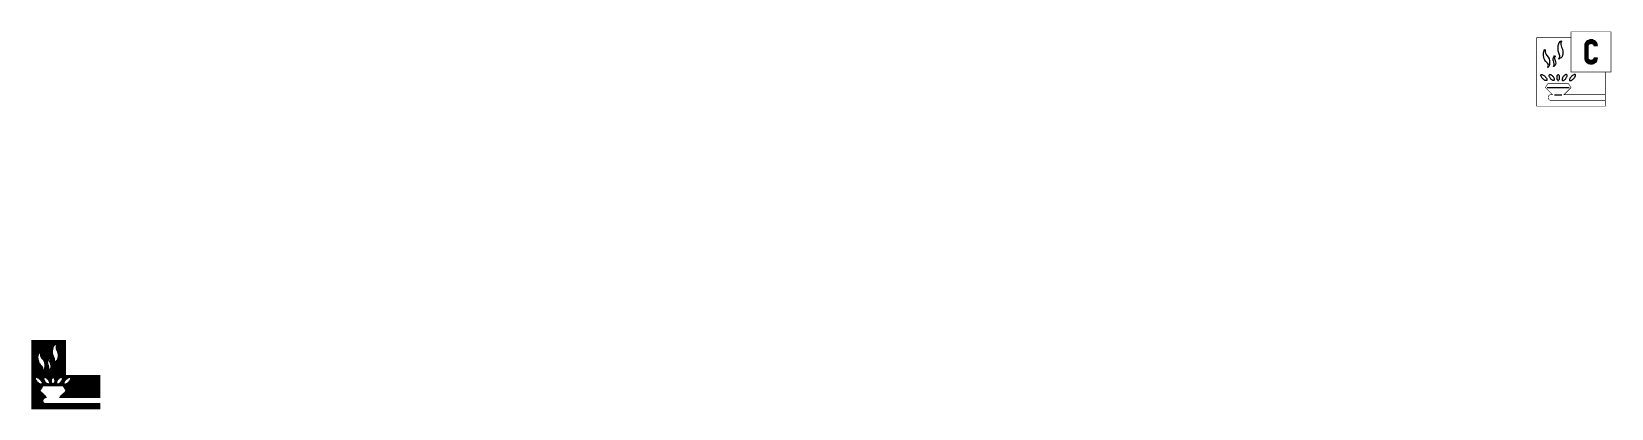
# Model space of a CAD drawing. Extents: x -209 to 67, y 31 to 97.
import ezdxf

# ---------------------------------------------------------------- set-up
doc = ezdxf.new("R2010")
doc.units = 0
doc.layers.get('0').update_dxf_attribs({"linetype": 'CONTINUOUS'})
doc.layers.add('VEILIG', color=7, linetype='CONTINUOUS')

# ---------------------------------------------------------------- blocks, each defined once
blk = doc.blocks.new('*X')
at = {"color": 0}
for p, q in [((325.4, 147.69), (326.01, 147.69)), ((325.4, 147.62), (326, 147.62)), ((325.4, 147.56), (326, 147.56)), ((325.4, 147.5), (326, 147.5)), ((325.4, 147.44), (326, 147.44)), ((325.4, 147.38), (326, 147.38)), ((325.4, 147.31), (326, 147.31)), ((325.4, 147.25), (326, 147.25)), ((325.4, 147.19), (326, 147.19)), ((325.4, 147.12), (326, 147.12)), ((325.4, 147.06), (326, 147.06)), ((325.4, 147), (326, 147)), ((325.4, 146.94), (326, 146.94)), ((325.4, 146.88), (326, 146.88)), ((325.4, 146.81), (326, 146.81)), ((325.4, 146.75), (326, 146.75)), ((325.4, 146.69), (326, 146.69)), ((325.4, 146.62), (326, 146.62)), ((325.4, 146.56), (326, 146.56)), ((325.4, 146.5), (326, 146.5)), ((325.4, 146.44), (326, 146.44)), ((325.4, 146.38), (326, 146.38)), ((325.4, 146.31), (326, 146.31)), ((325.41, 147.75), (326.04, 147.75)), ((325.43, 147.81), (326.08, 147.81)), ((325.44, 147.88), (326.14, 147.88)), ((325.46, 147.94), (326.23, 147.94)), ((325.49, 148), (327.51, 148)), ((325.53, 148.06), (327.47, 148.06)), ((325.56, 148.12), (327.44, 148.12)), ((325.61, 148.19), (327.39, 148.19)), ((325.66, 148.25), (327.34, 148.25)), ((325.73, 148.31), (327.27, 148.31)), ((325.8, 148.38), (327.2, 148.38)), ((325.9, 148.44), (327.1, 148.44)), ((326.02, 148.5), (326.98, 148.5)), ((326.2, 148.56), (326.8, 148.56)), ((326.77, 147.94), (327.54, 147.94)), ((326.86, 147.88), (327.56, 147.88)), ((326.92, 147.81), (327.57, 147.81)), ((326.96, 147.75), (327.59, 147.75)), ((326.99, 147.69), (327.6, 147.69)), ((327, 147.62), (327.6, 147.62)), ((325.4, 146.25), (326, 146.25)), ((325.4, 146.19), (326, 146.19)), ((325.4, 146.12), (326, 146.12)), ((325.4, 146.06), (326, 146.06)), ((325.4, 146), (326, 146)), ((325.4, 145.94), (326, 145.94)), ((325.4, 145.88), (326, 145.88)), ((325.4, 145.81), (326, 145.81)), ((325.4, 145.75), (326, 145.75)), ((325.4, 145.69), (326, 145.69)), ((325.4, 145.62), (326, 145.62)), ((325.4, 145.56), (326, 145.56)), ((325.4, 145.5), (326, 145.5)), ((325.4, 145.44), (326, 145.44)), ((325.4, 145.38), (326, 145.38)), ((325.4, 145.31), (326.01, 145.31)), ((325.41, 145.25), (326.04, 145.25)), ((325.43, 145.19), (326.08, 145.19)), ((325.44, 145.12), (326.14, 145.12)), ((325.46, 145.06), (326.23, 145.06)), ((325.49, 145), (327.51, 145)), ((325.53, 144.94), (327.47, 144.94)), ((325.56, 144.88), (327.44, 144.88)), ((325.61, 144.81), (327.39, 144.81)), ((325.66, 144.75), (327.34, 144.75)), ((325.73, 144.69), (327.27, 144.69)), ((325.8, 144.62), (327.2, 144.62)), ((325.9, 144.56), (327.1, 144.56)), ((326.02, 144.5), (326.98, 144.5)), ((326.2, 144.44), (326.8, 144.44)), ((326.77, 145.06), (327.54, 145.06)), ((326.86, 145.12), (327.56, 145.12)), ((326.92, 145.19), (327.57, 145.19)), ((326.96, 145.25), (327.59, 145.25)), ((326.99, 145.31), (327.6, 145.31)), ((327, 145.38), (327.6, 145.38)), ((54, 96), (60, 96)), ((54, 95.88), (60, 95.88)), ((54, 95.75), (60, 95.75)), ((54, 95.62), (60, 95.62)), ((54, 95.5), (60, 95.5)), ((54, 95.38), (58.21, 95.38)), ((54, 95.25), (58.08, 95.25)), ((54, 95.12), (57.99, 95.12)), ((54, 95), (57.91, 95)), ((54, 94.88), (57.85, 94.88)), ((54, 94.75), (57.81, 94.75)), ((54, 94.62), (57.78, 94.62)), ((54, 94.5), (57.76, 94.5)), ((54, 94.38), (57.74, 94.38)), ((54, 94.25), (57.73, 94.25)), ((54, 94.12), (57.72, 94.12)), ((54, 94), (57.72, 94)), ((54, 93.88), (55.39, 93.88)), ((55.44, 93.88), (57.73, 93.88)), ((58.21, 94.88), (60, 94.88)), ((58.21, 94.75), (60, 94.75)), ((58.22, 95), (60, 95)), ((58.23, 94.62), (60, 94.62)), ((58.25, 95.12), (60, 95.12)), ((58.27, 94.5), (60, 94.5)), ((58.3, 95.25), (60, 95.25)), ((58.32, 95.38), (60, 95.38)), ((58.32, 94.38), (60, 94.38)), ((58.39, 94.25), (60, 94.25)), ((58.45, 94.12), (60, 94.12)), ((58.49, 94), (60, 94)), ((58.53, 93.88), (60, 93.88)), ((54, 93.75), (55.31, 93.75)), ((54, 93.62), (55.25, 93.62)), ((54, 93.5), (55.21, 93.5)), ((54, 93.38), (55.18, 93.38)), ((54, 93.25), (55.17, 93.25)), ((54, 93.12), (55.16, 93.12)), ((54, 93), (55.17, 93)), ((54, 92.88), (55.18, 92.88)), ((54, 92.75), (55.2, 92.75)), ((54, 92.62), (55.23, 92.62)), ((54, 92.5), (55.26, 92.5)), ((54, 92.38), (55.3, 92.38)), ((54, 92.25), (55.35, 92.25)), ((54, 92.12), (55.4, 92.12)), ((54, 92), (55.47, 92)), ((54, 91.88), (55.54, 91.88)), ((54, 91.75), (55.63, 91.75)), ((54, 91.62), (55.74, 91.62)), ((54, 91.5), (55.86, 91.5)), ((54, 91.38), (55.96, 91.38)), ((54, 91.25), (56.02, 91.25)), ((54, 91.12), (56.03, 91.12)), ((55.47, 93.62), (57.76, 93.62)), ((55.48, 93.75), (57.74, 93.75)), ((55.48, 93.5), (57.79, 93.5)), ((55.5, 93.38), (57.83, 93.38)), ((55.54, 93.25), (57.88, 93.25)), ((55.6, 93.12), (57.93, 93.12)), ((55.68, 93), (58, 93)), ((55.8, 92.88), (58.05, 92.88)), ((55.91, 92.75), (57.06, 92.75)), ((56.01, 92.62), (56.99, 92.62)), ((56.08, 92.5), (56.96, 92.5)), ((56.14, 92.38), (56.91, 92.38)), ((56.19, 92.25), (56.87, 92.25)), ((56.19, 91.12), (57.01, 91.12)), ((56.22, 92.12), (56.86, 92.12)), ((56.22, 91.25), (57.04, 91.25)), ((56.23, 91.62), (57, 91.62)), ((56.23, 91.5), (57.03, 91.5)), ((56.23, 91.38), (57.05, 91.38)), ((56.24, 92), (56.87, 92)), ((56.24, 91.75), (56.97, 91.75)), ((56.25, 91.88), (56.92, 91.88)), ((57.09, 92.38), (57.91, 92.38)), ((57.1, 92.5), (58.01, 92.5)), ((57.13, 92.25), (57.87, 92.25)), ((57.16, 92.62), (58.05, 92.62)), ((57.19, 92.12), (60, 92.12)), ((57.2, 91.12), (60, 91.12)), ((57.22, 92.75), (58.07, 92.75)), ((57.22, 92), (60, 92)), ((57.26, 91.88), (60, 91.88)), ((57.28, 91.25), (60, 91.25)), ((57.3, 91.75), (60, 91.75)), ((57.33, 91.38), (60, 91.38)), ((57.34, 91.62), (60, 91.62)), ((57.35, 91.5), (60, 91.5)), ((57.9, 92.25), (60, 92.25)), ((58.07, 92.38), (60, 92.38)), ((58.31, 92.5), (60, 92.5)), ((58.43, 92.62), (60, 92.62)), ((58.48, 92.75), (60, 92.75)), ((58.52, 92.88), (60, 92.88)), ((58.55, 93), (60, 93)), ((58.56, 93.75), (60, 93.75)), ((58.57, 93.12), (60, 93.12)), ((58.58, 93.62), (60, 93.62)), ((58.59, 93.5), (60, 93.5)), ((58.59, 93.38), (60, 93.38)), ((58.59, 93.25), (60, 93.25)), ((54, 91), (56.02, 91)), ((54, 90.88), (55.98, 90.88)), ((54, 90.75), (55.94, 90.75)), ((54, 90.62), (60, 90.62)), ((54, 90.5), (60, 90.5)), ((54, 90.38), (60, 90.38)), ((54, 90.25), (60, 90.25)), ((54, 90.12), (60, 90.12)), ((54, 90), (60, 90)), ((54, 89.88), (66, 89.88)), ((54, 89.75), (66, 89.75)), ((54, 89.62), (66, 89.62)), ((54, 89.5), (54.74, 89.5)), ((54, 89.38), (54.72, 89.38)), ((54, 89.25), (54.75, 89.25)), ((54, 89.12), (54.81, 89.12)), ((54, 89), (54.89, 89)), ((54, 88.88), (55, 88.88)), ((54, 88.75), (55.12, 88.75)), ((54, 88.62), (55.28, 88.62)), ((54, 88.5), (55.51, 88.5)), ((54, 88.38), (66, 88.38)), ((55.04, 89.5), (56.24, 89.5)), ((55.25, 89.38), (56.19, 89.38)), ((55.4, 89.25), (56.2, 89.25)), ((55.52, 89.12), (56.24, 89.12)), ((55.62, 89), (56.3, 89)), ((55.7, 88.88), (56.38, 88.88)), ((55.74, 88.5), (56.82, 88.5)), ((55.76, 88.75), (56.48, 88.75)), ((55.78, 88.62), (56.6, 88.62)), ((56, 90.75), (60, 90.75)), ((56.05, 90.88), (60, 90.88)), ((56.12, 91), (56.96, 91)), ((56.48, 89.5), (57.7, 89.5)), ((56.67, 89.38), (57.58, 89.38)), ((56.79, 89.25), (57.53, 89.25)), ((56.89, 89.12), (57.51, 89.12)), ((56.96, 89), (57.5, 89)), ((56.98, 88.5), (58.52, 88.5)), ((57.02, 88.88), (57.51, 88.88)), ((57.05, 91), (60, 91)), ((57.05, 88.75), (57.54, 88.75)), ((57.06, 88.62), (57.59, 88.62)), ((57.8, 89.5), (59.02, 89.5)), ((57.91, 88.62), (58.44, 88.62)), ((57.92, 89.38), (58.83, 89.38)), ((57.96, 88.75), (58.45, 88.75)), ((57.97, 89.25), (58.71, 89.25)), ((57.99, 89.12), (58.61, 89.12)), ((57.99, 88.88), (58.48, 88.88)), ((58, 89), (58.54, 89)), ((58.68, 88.5), (59.76, 88.5)), ((58.9, 88.62), (59.72, 88.62)), ((59.02, 88.75), (59.74, 88.75)), ((59.12, 88.88), (59.8, 88.88)), ((59.2, 89), (59.88, 89)), ((59.26, 89.5), (60.46, 89.5)), ((59.26, 89.12), (59.98, 89.12)), ((59.3, 89.25), (60.1, 89.25)), ((59.31, 89.38), (60.25, 89.38)), ((59.99, 88.5), (66, 88.5)), ((60.22, 88.62), (66, 88.62)), ((60.38, 88.75), (66, 88.75)), ((60.5, 88.88), (66, 88.88)), ((60.61, 89), (66, 89)), ((60.69, 89.12), (66, 89.12)), ((60.75, 89.25), (66, 89.25)), ((60.76, 89.5), (66, 89.5)), ((60.78, 89.38), (66, 89.38)), ((54, 88.25), (66, 88.25)), ((54, 88.12), (66, 88.12)), ((54, 88), (55.99, 88)), ((54, 87.88), (55.91, 87.88)), ((54, 87.75), (55.83, 87.75)), ((54, 87.62), (55.74, 87.62)), ((54, 87.5), (55.66, 87.5)), ((54, 87.38), (55.58, 87.38)), ((54, 87.25), (55.51, 87.25)), ((54, 87.12), (55.63, 87.12)), ((54, 87), (55.76, 87)), ((54, 86.88), (55.88, 86.88)), ((54, 86.75), (56.01, 86.75)), ((54, 86.62), (56.13, 86.62)), ((54, 86.5), (56.26, 86.5)), ((54, 86.38), (56.38, 86.38)), ((54, 86.25), (56.51, 86.25)), ((54, 86.12), (56.63, 86.12)), ((54, 86), (56.4, 86)), ((54, 85.88), (56.16, 85.88)), ((54, 85.75), (56.06, 85.75)), ((54, 85.62), (56.01, 85.62)), ((58.87, 86.12), (66, 86.12)), ((58.99, 86.25), (66, 86.25)), ((59.12, 86.38), (66, 86.38)), ((59.24, 86.5), (66, 86.5)), ((59.37, 86.62), (66, 86.62)), ((59.49, 86.75), (66, 86.75)), ((59.51, 88), (66, 88)), ((59.59, 87.88), (66, 87.88)), ((59.62, 86.88), (66, 86.88)), ((59.67, 87.75), (66, 87.75)), ((59.74, 87), (66, 87)), ((59.76, 87.62), (66, 87.62)), ((59.84, 87.5), (66, 87.5)), ((59.87, 87.12), (66, 87.12)), ((59.92, 87.38), (66, 87.38)), ((59.99, 87.25), (66, 87.25)), ((54, 85.5), (56, 85.5)), ((54, 85.38), (56.02, 85.38)), ((54, 85.25), (56.07, 85.25)), ((54, 85.12), (56.18, 85.12)), ((54, 85), (66, 85)), ((54, 84.88), (66, 84.88)), ((54, 84.75), (66, 84.75)), ((54, 84.62), (66, 84.62)), ((54, 84.5), (66, 84.5)), ((54, 84.38), (66, 84.38)), ((54, 84.25), (66, 84.25)), ((54, 84.12), (66, 84.12))]:
    blk.add_line(p, q, dxfattribs=at)

msp = doc.modelspace()

# ---------------------------------------------------------------- linework, layer by layer
at = {"layer": 'VEILIG', "color": 0}
for p, q in [((55.85, 87.26), (59.65, 87.26)), ((57.1, 86.01), (58.4, 86.01))]:
    msp.add_line(p, q, dxfattribs=at)
at = {"layer": 'VEILIG', "color": 0, "const_width": 0.1}
for points in [[(60, 90), (60, 97), (67, 97), (67, 90)], [(66, 90), (66, 84), (54, 84), (54, 96), (60, 96), (60, 90), (66, 90)]]:
    msp.add_lwpolyline(points, close=True, dxfattribs=at)
at = {"layer": 'VEILIG', "color": 0}
for points in [[(55.16, 93.14, -0.162278), (55.4, 93.89, -0.437122), (55.48, 93.78, 0.251665), (55.79, 92.88, -0.263384), (56.22, 91.56, -0.128487), (56.17, 91.07, 0.083128), (56.01, 90.76, -1.035237), (55.94, 90.81, 0.381756), (55.87, 91.5, -0.087751), (55.44, 92.05, -0.117078)], [(57.82, 94.78, -0.162278), (58.27, 95.42, -0.437122), (58.32, 95.29, 0.251665), (58.34, 94.35, -0.221339), (58.47, 92.7, -0.201583), (58.25, 92.47, 0.072768), (57.91, 92.26, -1.035237), (57.86, 92.33, 0.381756), (58, 93, -0.087751), (57.76, 93.66, -0.117078)], [(64.6, 94.6, 0.107291), (64.52, 94.98, 0.101711), (64.28, 95.31, 0.094701), (63.93, 95.52, 0.090278), (63.5, 95.6, 0.090278), (63.07, 95.52, 0.094701), (62.72, 95.31, 0.101711), (62.48, 94.98, 0.107291), (62.4, 94.6), (62.4, 92.4, 0.107291), (62.48, 92.02, 0.101711), (62.72, 91.69, 0.094701), (63.07, 91.48, 0.090278), (63.5, 91.4, 0.090278), (63.93, 91.48, 0.094701), (64.28, 91.69, 0.101711), (64.52, 92.02, 0.107291), (64.6, 92.4), (64, 92.4, -0.120011), (63.96, 92.25, -0.104957), (63.85, 92.12, -0.088923), (63.7, 92.03, -0.080167), (63.5, 92, -0.080167), (63.3, 92.03, -0.088923), (63.15, 92.12, -0.104957), (63.04, 92.25, -0.120011), (63, 92.4), (63, 94.6, -0.120011), (63.04, 94.75, -0.104957), (63.15, 94.88, -0.088923), (63.3, 94.97, -0.080167), (63.5, 95, -0.080167), (63.7, 94.97, -0.088923), (63.85, 94.88, -0.104957), (63.96, 94.75, -0.120011), (64, 94.6)], [(57.15, 92.62, 0.350997), (57.18, 92.18, 0.057828), (57.3, 91.76, -0.421546), (56.97, 90.96, -1.117212), (56.98, 91, 0.037358), (57.06, 91.31, 0.09294), (56.91, 91.89, -0.259126), (56.95, 92.45, -0.158794), (57.1, 92.81, -0.527459), (57.22, 92.74, -0.309364)], [(55.75, 88.51, -0.206645), (55.66, 88.47, -0.096187), (55.47, 88.52, -0.053009), (55.28, 88.63, -0.040092), (55.05, 88.81, -0.040092), (54.87, 89.04, -0.053009), (54.76, 89.23, -0.096187), (54.71, 89.42, -0.206645), (54.75, 89.51, -0.206645), (54.84, 89.55, -0.096187), (55.03, 89.5, -0.053009), (55.22, 89.39, -0.040092), (55.45, 89.21, -0.040092), (55.63, 88.98, -0.053009), (55.74, 88.79, -0.096187), (55.79, 88.6, -0.206645)], [(57, 88.51, -0.18898), (56.9, 88.48, -0.101131), (56.73, 88.54, -0.059412), (56.57, 88.65, -0.045823), (56.4, 88.84, -0.045823), (56.27, 89.06, -0.059412), (56.2, 89.24, -0.101131), (56.2, 89.43, -0.18898), (56.25, 89.51, -0.18898), (56.35, 89.54, -0.101131), (56.52, 89.48, -0.059412), (56.68, 89.37, -0.045823), (56.85, 89.18, -0.045823), (56.98, 88.96, -0.059412), (57.05, 88.78, -0.101131), (57.05, 88.59, -0.18898)], [(57.75, 88.51, 0.174705), (57.83, 88.54, 0.104203), (57.93, 88.66, 0.064948), (57.98, 88.81, 0.051099), (58, 89.01, 0.051099), (57.98, 89.21, 0.064948), (57.93, 89.36, 0.104203), (57.83, 89.48, 0.174705), (57.75, 89.51, 0.174705), (57.67, 89.48, 0.104203), (57.57, 89.36, 0.064948), (57.52, 89.21, 0.051099), (57.5, 89.01, 0.051099), (57.52, 88.81, 0.064948), (57.57, 88.66, 0.104203), (57.67, 88.54, 0.174705)], [(58.5, 88.51, 0.18898), (58.6, 88.48, 0.101131), (58.77, 88.54, 0.059412), (58.93, 88.65, 0.045823), (59.1, 88.84, 0.045823), (59.23, 89.06, 0.059412), (59.3, 89.24, 0.101131), (59.3, 89.43, 0.18898), (59.25, 89.51, 0.18898), (59.15, 89.54, 0.101131), (58.98, 89.48, 0.059412), (58.82, 89.37, 0.045823), (58.65, 89.18, 0.045823), (58.52, 88.96, 0.059412), (58.45, 88.78, 0.101131), (58.45, 88.59, 0.18898)], [(59.75, 88.51, 0.206645), (59.84, 88.47, 0.096187), (60.03, 88.52, 0.053009), (60.22, 88.63, 0.040092), (60.45, 88.81, 0.040092), (60.63, 89.04, 0.053009), (60.74, 89.23, 0.096187), (60.79, 89.42, 0.206645), (60.75, 89.51, 0.206645), (60.66, 89.55, 0.096187), (60.47, 89.5, 0.053009), (60.28, 89.39, 0.040092), (60.05, 89.21, 0.040092), (59.87, 88.98, 0.053009), (59.76, 88.79, 0.096187), (59.71, 88.6, 0.206645)]]:
    msp.add_lwpolyline(points, format="xyb", close=True, dxfattribs=at)
at = {"layer": 'VEILIG', "color": 0, "const_width": 0.1}
msp.add_lwpolyline([(66, 85.01), (56.5, 85.01, -1), (56.5, 86.01), (56.75, 86.01), (55.5, 87.26), (56, 88.01), (59.5, 88.01), (60, 87.26), (58.75, 86.01), (66, 86.01)], format="xyb", close=True, dxfattribs=at)

# ---------------------------------------------------------------- block references
at = {"layer": 'VEILIG', "color": 0}
msp.add_blockref('*X', (-263, -53), dxfattribs=at)

doc.saveas('drawing.dxf')
